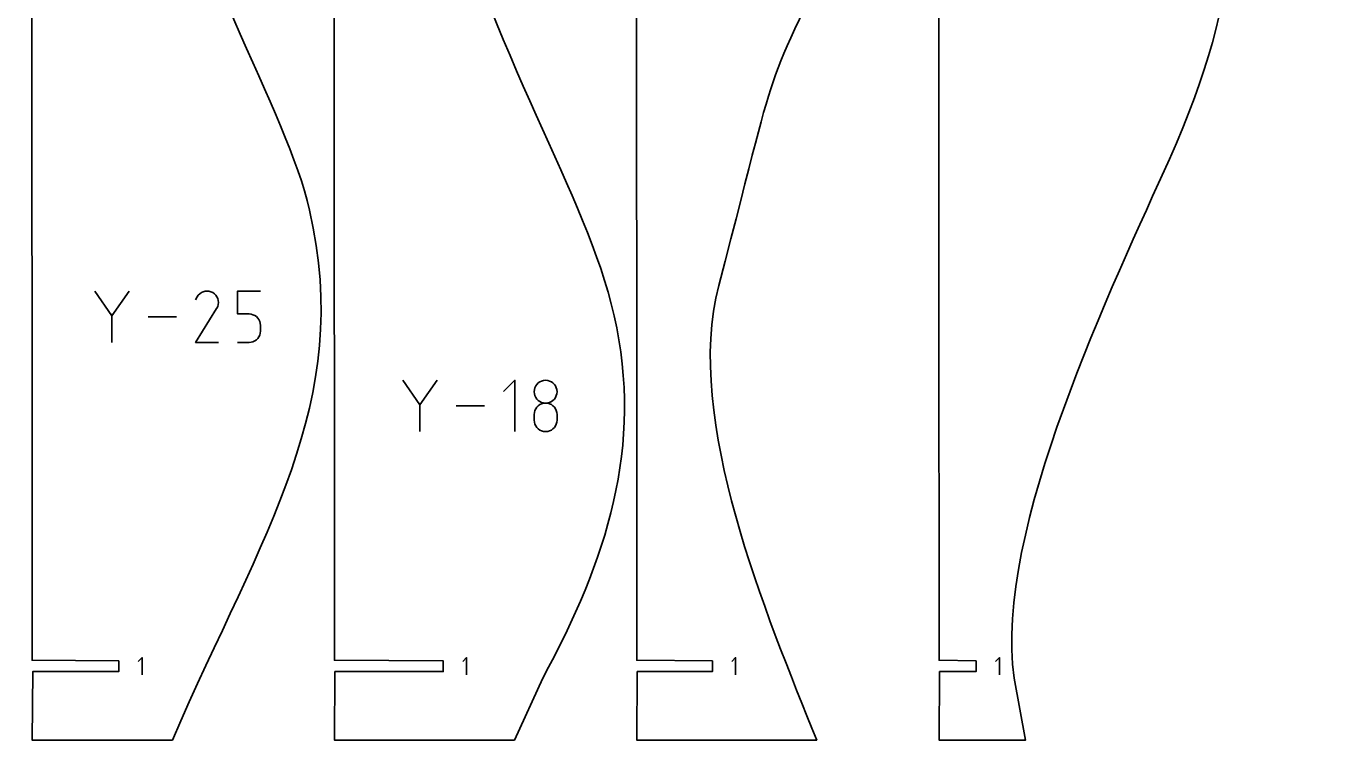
# Model space of a CAD drawing. Header units: centimetres. Extents: x -100 to 52, y -49 to 45.
# Drawn here: x -38.65 to -2.22, y -49.43 to -29.38 of the extents above; entities that cross this region are included whole.
import ezdxf

# ---------------------------------------------------------------- set-up
doc = ezdxf.new("R2010")
doc.units = ezdxf.units.CM
doc.header["$MEASUREMENT"] = 0
doc.layers.add('layer 1', color=7, linetype='Continuous')

msp = doc.modelspace()

# ---------------------------------------------------------------- linework, layer by layer
at = {"layer": 'layer 1', "color": 250, "lineweight": 35}
for points, knots in [([(-46.97251, -33.68305), (-46.97251, -33.68305), (-46.97252, -47.19137), (-46.97252, -47.19137), (-46.97252, -47.19137), (-46.97252, -47.19137), (-44.27673, -47.20637), (-44.27673, -47.20637), (-44.27673, -47.20637), (-44.27673, -47.20637), (-44.27673, -47.50637), (-44.27673, -47.50637), (-44.27673, -47.50637), (-44.27673, -47.50637), (-46.95752, -47.50637), (-46.95752, -47.50637), (-46.95752, -47.50637), (-46.95752, -47.50637), (-46.97253, -49.42971), (-46.97253, -49.42971), (-46.97253, -49.42971), (-46.97253, -49.42971), (-40.61909, -49.42972), (-40.61909, -49.42972), (-40.61909, -49.42972), (-42.99628, -45.0543), (-45.83332, -38.14556), (-44.51097, -33.18594), (-44.51097, -33.18594), (-42.70137, -26.39884), (-43.3204, -28.61647), (-40.50221, -22.38732), (-40.50221, -22.38732), (-37.73853, -16.27867), (-38.67377, -14.53094), (-40.49399, -9.40449), (-40.49399, -9.40449), (-41.5601, -9.33442), (-45.30169, -9.40054), (-46.97252, -9.40054), (-46.97252, -9.40054), (-46.97252, -9.40054), (-46.97251, -11.4062), (-46.97251, -11.4062), (-46.97251, -11.4062), (-46.97251, -11.4062), (-43.27858, -11.4212), (-43.27858, -11.4212), (-43.27858, -11.4212), (-43.27858, -11.4212), (-43.27858, -11.7212), (-43.27858, -11.7212), (-43.27858, -11.7212), (-43.27858, -11.7212), (-46.95751, -11.7212), (-46.95751, -11.7212), (-46.95751, -11.7212), (-46.97998, -19.04242), (-46.97251, -26.36179), (-46.97251, -33.68305)], [0, 0, 0, 0, 0.0625, 0.0625, 0.0625, 0.0625, 0.125, 0.125, 0.125, 0.125, 0.1875, 0.1875, 0.1875, 0.1875, 0.25, 0.25, 0.25, 0.25, 0.3125, 0.3125, 0.3125, 0.3125, 0.375, 0.375, 0.375, 0.375, 0.4375, 0.4375, 0.4375, 0.4375, 0.5, 0.5, 0.5, 0.5, 0.5625, 0.5625, 0.5625, 0.5625, 0.625, 0.625, 0.625, 0.625, 0.6875, 0.6875, 0.6875, 0.6875, 0.75, 0.75, 0.75, 0.75, 0.8125, 0.8125, 0.8125, 0.8125, 0.875, 0.875, 0.875, 0.875, 1, 1, 1, 1]), ([(-37.4695, -49.4297), (-37.4695, -49.4297), (-34.54149, -49.42946), (-34.54149, -49.42946), (-34.54149, -49.42946), (-32.00404, -43.59257), (-29.44385, -39.98871), (-30.68719, -34.54981), (-30.68719, -34.54981), (-31.32018, -31.78086), (-34.02333, -27.58252), (-35.81053, -21.00311), (-35.81053, -21.00311), (-37.0928, -16.28254), (-36.02768, -14.19826), (-34.65406, -9.57054), (-34.65406, -9.57054), (-34.65406, -9.57054), (-34.62388, -9.40048), (-34.62388, -9.40048), (-34.62388, -9.40048), (-34.62388, -9.40048), (-38.48029, -9.40051), (-38.48029, -9.40051), (-38.48029, -9.40051), (-38.48029, -9.40051), (-38.48028, -11.40618), (-38.48028, -11.40618), (-38.48028, -11.40618), (-38.48028, -11.40618), (-36.86356, -11.42118), (-36.86356, -11.42118), (-36.86356, -11.42118), (-36.86356, -11.42118), (-36.86356, -11.72118), (-36.86356, -11.72118), (-36.86356, -11.72118), (-36.86356, -11.72118), (-38.46528, -11.72118), (-38.46528, -11.72118), (-38.46528, -11.72118), (-38.50153, -23.53846), (-38.48027, -35.37221), (-38.48029, -47.19135), (-38.48029, -47.19135), (-38.48029, -47.19135), (-36.04575, -47.20635), (-36.04575, -47.20635), (-36.04575, -47.20635), (-36.04575, -47.20635), (-36.04575, -47.50635), (-36.04575, -47.50635), (-36.04575, -47.50635), (-36.04575, -47.50635), (-38.46529, -47.50635), (-38.46529, -47.50635), (-38.46529, -47.50635), (-38.46529, -47.50635), (-38.4803, -49.4297), (-38.4803, -49.4297), (-38.4803, -49.4297), (-38.4803, -49.4297), (-37.4695, -49.4297), (-37.4695, -49.4297)], [0, 0, 0, 0, 0.05882353, 0.05882353, 0.05882353, 0.05882353, 0.11764706, 0.11764706, 0.11764706, 0.11764706, 0.17647059, 0.17647059, 0.17647059, 0.17647059, 0.23529412, 0.23529412, 0.23529412, 0.23529412, 0.29411765, 0.29411765, 0.29411765, 0.29411765, 0.35294118, 0.35294118, 0.35294118, 0.35294118, 0.41176471, 0.41176471, 0.41176471, 0.41176471, 0.47058824, 0.47058824, 0.47058824, 0.47058824, 0.52941176, 0.52941176, 0.52941176, 0.52941176, 0.58823529, 0.58823529, 0.58823529, 0.58823529, 0.64705882, 0.64705882, 0.64705882, 0.64705882, 0.70588235, 0.70588235, 0.70588235, 0.70588235, 0.76470588, 0.76470588, 0.76470588, 0.76470588, 0.82352941, 0.82352941, 0.82352941, 0.82352941, 0.88235294, 0.88235294, 0.88235294, 0.88235294, 1, 1, 1, 1]), ([(-24.13662, -47.68926), (-22.34251, -44.39779), (-21.29447, -41.16582), (-22.13135, -37.51587), (-22.13135, -37.51587), (-22.93789, -33.99822), (-25.44959, -30.56522), (-27.26744, -23.90379), (-27.26744, -23.90379), (-28.36561, -19.87958), (-27.96541, -18.39204), (-26.82126, -14.33683), (-26.82126, -14.33683), (-26.11019, -11.8166), (-25.92911, -11.67033), (-25.02457, -9.40047), (-25.02457, -9.40047), (-25.02457, -9.40047), (-29.98754, -9.40052), (-29.98754, -9.40052), (-29.98754, -9.40052), (-29.98754, -9.40052), (-29.98809, -11.40619), (-29.98809, -11.40619), (-29.98809, -11.40619), (-29.98809, -11.40619), (-27.92709, -11.42119), (-27.92709, -11.42119), (-27.92709, -11.42119), (-27.92709, -11.42119), (-27.92709, -11.72119), (-27.92709, -11.72119), (-27.92709, -11.72119), (-27.92709, -11.72119), (-29.97309, -11.72119), (-29.97309, -11.72119), (-29.97309, -11.72119), (-30.00931, -23.53848), (-29.98807, -35.37221), (-29.98809, -47.19135), (-29.98809, -47.19135), (-29.98809, -47.19135), (-26.93232, -47.20635), (-26.93232, -47.20635), (-26.93232, -47.20635), (-26.93232, -47.20635), (-26.93232, -47.50635), (-26.93232, -47.50635), (-26.93232, -47.50635), (-26.93232, -47.50635), (-29.97309, -47.50635), (-29.97309, -47.50635), (-29.97309, -47.50635), (-29.97309, -47.50635), (-29.98809, -49.42971), (-29.98809, -49.42971), (-29.98809, -49.42971), (-29.98809, -49.42971), (-24.93299, -49.42971), (-24.93299, -49.42971), (-24.93299, -49.42971), (-24.93299, -49.42971), (-24.13662, -47.68926), (-24.13662, -47.68926)], [0, 0, 0, 0, 0.05882353, 0.05882353, 0.05882353, 0.05882353, 0.11764706, 0.11764706, 0.11764706, 0.11764706, 0.17647059, 0.17647059, 0.17647059, 0.17647059, 0.23529412, 0.23529412, 0.23529412, 0.23529412, 0.29411765, 0.29411765, 0.29411765, 0.29411765, 0.35294118, 0.35294118, 0.35294118, 0.35294118, 0.41176471, 0.41176471, 0.41176471, 0.41176471, 0.47058824, 0.47058824, 0.47058824, 0.47058824, 0.52941176, 0.52941176, 0.52941176, 0.52941176, 0.58823529, 0.58823529, 0.58823529, 0.58823529, 0.64705882, 0.64705882, 0.64705882, 0.64705882, 0.70588235, 0.70588235, 0.70588235, 0.70588235, 0.76470588, 0.76470588, 0.76470588, 0.76470588, 0.82352941, 0.82352941, 0.82352941, 0.82352941, 0.88235294, 0.88235294, 0.88235294, 0.88235294, 1, 1, 1, 1]), ([(-21.49588, -42.21693), (-21.49588, -42.21693), (-21.49589, -47.19136), (-21.49589, -47.19136), (-21.49589, -47.19136), (-21.49589, -47.19136), (-19.37019, -47.20636), (-19.37019, -47.20636), (-19.37019, -47.20636), (-19.37019, -47.20636), (-19.37019, -47.50636), (-19.37019, -47.50636), (-19.37019, -47.50636), (-19.37019, -47.50636), (-21.48089, -47.50636), (-21.48089, -47.50636), (-21.48089, -47.50636), (-21.48089, -47.50636), (-21.49589, -49.42972), (-21.49589, -49.42972), (-21.49589, -49.42972), (-21.49589, -49.42972), (-16.44078, -49.42971), (-16.44078, -49.42971), (-16.44078, -49.42971), (-17.84789, -45.92384), (-20.18215, -40.43414), (-19.19208, -36.66673), (-19.19208, -36.66673), (-17.19054, -29.05045), (-18.32645, -32.37485), (-15.02472, -25.07084), (-15.02472, -25.07084), (-12.15916, -18.73171), (-13.15157, -15.56762), (-16.347, -9.40049), (-16.347, -9.40049), (-16.347, -9.40049), (-21.49589, -9.40053), (-21.49589, -9.40053), (-21.49589, -9.40053), (-21.49589, -9.40053), (-21.49589, -11.40619), (-21.49589, -11.40619), (-21.49589, -11.40619), (-21.49589, -11.40619), (-18.35797, -11.42119), (-18.35797, -11.42119), (-18.35797, -11.42119), (-18.35797, -11.42119), (-18.35797, -11.72119), (-18.35797, -11.72119), (-18.35797, -11.72119), (-18.35797, -11.72119), (-21.48089, -11.72119), (-21.48089, -11.72119), (-21.48089, -11.72119), (-21.51205, -21.88293), (-21.49588, -32.05421), (-21.49588, -42.21693)], [0, 0, 0, 0, 0.0625, 0.0625, 0.0625, 0.0625, 0.125, 0.125, 0.125, 0.125, 0.1875, 0.1875, 0.1875, 0.1875, 0.25, 0.25, 0.25, 0.25, 0.3125, 0.3125, 0.3125, 0.3125, 0.375, 0.375, 0.375, 0.375, 0.4375, 0.4375, 0.4375, 0.4375, 0.5, 0.5, 0.5, 0.5, 0.5625, 0.5625, 0.5625, 0.5625, 0.625, 0.625, 0.625, 0.625, 0.6875, 0.6875, 0.6875, 0.6875, 0.75, 0.75, 0.75, 0.75, 0.8125, 0.8125, 0.8125, 0.8125, 0.875, 0.875, 0.875, 0.875, 1, 1, 1, 1]), ([(-10.89145, -47.68926), (-11.51258, -43.60553), (-8.03931, -36.49892), (-6.53284, -33.1214), (-6.53284, -33.1214), (-2.21573, -23.44236), (-7.11067, -22.1584), (-10.3996, -9.98059), (-10.3996, -9.98059), (-10.45217, -9.78595), (-10.4042, -9.71659), (-10.52526, -9.40052), (-10.52526, -9.40052), (-10.52526, -9.40052), (-13.0037, -9.40056), (-13.0037, -9.40056), (-13.0037, -9.40056), (-13.0037, -9.40056), (-13.00369, -11.40619), (-13.00369, -11.40619), (-13.00369, -11.40619), (-13.00369, -11.40619), (-11.48609, -11.42119), (-11.48609, -11.42119), (-11.48609, -11.42119), (-11.48609, -11.42119), (-11.48609, -11.72119), (-11.48609, -11.72119), (-11.48609, -11.72119), (-11.48609, -11.72119), (-12.98869, -11.72119), (-12.98869, -11.72119), (-12.98869, -11.72119), (-13.02489, -23.53849), (-13.00362, -35.37221), (-13.00369, -47.19136), (-13.00369, -47.19136), (-13.00369, -47.19136), (-11.96148, -47.20636), (-11.96148, -47.20636), (-11.96148, -47.20636), (-11.96148, -47.20636), (-11.96148, -47.50636), (-11.96148, -47.50636), (-11.96148, -47.50636), (-11.96148, -47.50636), (-12.98869, -47.50636), (-12.98869, -47.50636), (-12.98869, -47.50636), (-12.98869, -47.50636), (-13.0037, -49.42969), (-13.0037, -49.42969), (-13.0037, -49.42969), (-13.0037, -49.42969), (-10.57145, -49.42972), (-10.57145, -49.42972), (-10.57145, -49.42972), (-10.57145, -49.42972), (-10.89145, -47.68926), (-10.89145, -47.68926)], [0, 0, 0, 0, 0.0625, 0.0625, 0.0625, 0.0625, 0.125, 0.125, 0.125, 0.125, 0.1875, 0.1875, 0.1875, 0.1875, 0.25, 0.25, 0.25, 0.25, 0.3125, 0.3125, 0.3125, 0.3125, 0.375, 0.375, 0.375, 0.375, 0.4375, 0.4375, 0.4375, 0.4375, 0.5, 0.5, 0.5, 0.5, 0.5625, 0.5625, 0.5625, 0.5625, 0.625, 0.625, 0.625, 0.625, 0.6875, 0.6875, 0.6875, 0.6875, 0.75, 0.75, 0.75, 0.75, 0.8125, 0.8125, 0.8125, 0.8125, 0.875, 0.875, 0.875, 0.875, 1, 1, 1, 1]), ([(-35.75735, -36.82621), (-35.75735, -36.82621), (-36.23799, -37.52141), (-36.23799, -37.52141), (-36.23799, -37.52141), (-36.23799, -37.52141), (-36.71872, -36.82621), (-36.71872, -36.82621)], [0, 0, 0, 0, 0.33333333, 0.33333333, 0.33333333, 0.33333333, 1, 1, 1, 1]), ([(-33.2482, -38.26746), (-33.2482, -38.26746), (-33.88827, -38.26746), (-33.88827, -38.26746), (-33.88827, -38.26746), (-33.88827, -38.26746), (-33.29683, -37.31531), (-33.29683, -37.31531), (-33.29683, -37.31531), (-33.29683, -37.31531), (-33.29612, -37.31443), (-33.29612, -37.31443), (-33.29612, -37.31443), (-33.29612, -37.31443), (-33.29544, -37.31355), (-33.29544, -37.31355), (-33.29544, -37.31355), (-33.29544, -37.31355), (-33.29479, -37.31265), (-33.29479, -37.31265), (-33.29479, -37.31265), (-33.29479, -37.31265), (-33.29416, -37.31173), (-33.29416, -37.31173), (-33.29416, -37.31173), (-33.29416, -37.31173), (-33.29354, -37.31079), (-33.29354, -37.31079), (-33.29354, -37.31079), (-33.29354, -37.31079), (-33.29293, -37.3098), (-33.29293, -37.3098), (-33.29293, -37.3098), (-33.29293, -37.3098), (-33.29233, -37.30877), (-33.29233, -37.30877), (-33.29233, -37.30877), (-33.29233, -37.30877), (-33.29173, -37.30768), (-33.29173, -37.30768), (-33.29173, -37.30768), (-33.29173, -37.30768), (-33.29113, -37.30654), (-33.29113, -37.30654), (-33.29113, -37.30654), (-33.29113, -37.30654), (-33.26671, -37.25411), (-33.26671, -37.25411), (-33.26671, -37.25411), (-33.26671, -37.25411), (-33.25245, -37.19976), (-33.25245, -37.19976), (-33.25245, -37.19976), (-33.25245, -37.19976), (-33.24799, -37.14472), (-33.24799, -37.14472), (-33.24799, -37.14472), (-33.24799, -37.14472), (-33.25298, -37.09021), (-33.25298, -37.09021), (-33.25298, -37.09021), (-33.25298, -37.09021), (-33.26708, -37.03747), (-33.26708, -37.03747), (-33.26708, -37.03747), (-33.26708, -37.03747), (-33.28993, -36.98773), (-33.28993, -36.98773), (-33.28993, -36.98773), (-33.28993, -36.98773), (-33.3212, -36.94221), (-33.3212, -36.94221), (-33.3212, -36.94221), (-33.3212, -36.94221), (-33.36052, -36.90214), (-33.36052, -36.90214), (-33.36052, -36.90214), (-33.36052, -36.90214), (-33.40754, -36.86874), (-33.40754, -36.86874), (-33.40754, -36.86874), (-33.40754, -36.86874), (-33.46012, -36.84467), (-33.46012, -36.84467), (-33.46012, -36.84467), (-33.46012, -36.84467), (-33.51456, -36.83062), (-33.51456, -36.83062), (-33.51456, -36.83062), (-33.51456, -36.83062), (-33.56963, -36.82629), (-33.56963, -36.82629), (-33.56963, -36.82629), (-33.56963, -36.82629), (-33.62413, -36.83135), (-33.62413, -36.83135), (-33.62413, -36.83135), (-33.62413, -36.83135), (-33.67683, -36.84549), (-33.67683, -36.84549), (-33.67683, -36.84549), (-33.67683, -36.84549), (-33.72652, -36.86839), (-33.72652, -36.86839), (-33.72652, -36.86839), (-33.72652, -36.86839), (-33.77198, -36.89974), (-33.77198, -36.89974), (-33.77198, -36.89974), (-33.77198, -36.89974), (-33.81199, -36.93921), (-33.81199, -36.93921), (-33.81199, -36.93921), (-33.81199, -36.93921), (-33.84534, -36.98651), (-33.84534, -36.98651), (-33.84534, -36.98651), (-33.84534, -36.98651), (-33.88737, -37.06713), (-33.88737, -37.06713)], [0, 0, 0, 0, 0.03225806, 0.03225806, 0.03225806, 0.03225806, 0.06451613, 0.06451613, 0.06451613, 0.06451613, 0.09677419, 0.09677419, 0.09677419, 0.09677419, 0.12903226, 0.12903226, 0.12903226, 0.12903226, 0.16129032, 0.16129032, 0.16129032, 0.16129032, 0.19354839, 0.19354839, 0.19354839, 0.19354839, 0.22580645, 0.22580645, 0.22580645, 0.22580645, 0.25806452, 0.25806452, 0.25806452, 0.25806452, 0.29032258, 0.29032258, 0.29032258, 0.29032258, 0.32258065, 0.32258065, 0.32258065, 0.32258065, 0.35483871, 0.35483871, 0.35483871, 0.35483871, 0.38709677, 0.38709677, 0.38709677, 0.38709677, 0.41935484, 0.41935484, 0.41935484, 0.41935484, 0.4516129, 0.4516129, 0.4516129, 0.4516129, 0.48387097, 0.48387097, 0.48387097, 0.48387097, 0.51612903, 0.51612903, 0.51612903, 0.51612903, 0.5483871, 0.5483871, 0.5483871, 0.5483871, 0.58064516, 0.58064516, 0.58064516, 0.58064516, 0.61290323, 0.61290323, 0.61290323, 0.61290323, 0.64516129, 0.64516129, 0.64516129, 0.64516129, 0.67741935, 0.67741935, 0.67741935, 0.67741935, 0.70967742, 0.70967742, 0.70967742, 0.70967742, 0.74193548, 0.74193548, 0.74193548, 0.74193548, 0.77419355, 0.77419355, 0.77419355, 0.77419355, 0.80645161, 0.80645161, 0.80645161, 0.80645161, 0.83870968, 0.83870968, 0.83870968, 0.83870968, 0.87096774, 0.87096774, 0.87096774, 0.87096774, 0.90322581, 0.90322581, 0.90322581, 0.90322581, 0.93548387, 0.93548387, 0.93548387, 0.93548387, 1, 1, 1, 1]), ([(-32.70765, -38.26745), (-32.70765, -38.26745), (-32.38761, -38.26745), (-32.38761, -38.26745), (-32.38761, -38.26745), (-32.38761, -38.26745), (-32.33017, -38.26228), (-32.33017, -38.26228), (-32.33017, -38.26228), (-32.33017, -38.26228), (-32.27607, -38.24739), (-32.27607, -38.24739), (-32.27607, -38.24739), (-32.27607, -38.24739), (-32.22623, -38.22369), (-32.22623, -38.22369), (-32.22623, -38.22369), (-32.22623, -38.22369), (-32.18155, -38.19207), (-32.18155, -38.19207), (-32.18155, -38.19207), (-32.18155, -38.19207), (-32.14295, -38.15345), (-32.14295, -38.15345), (-32.14295, -38.15345), (-32.14295, -38.15345), (-32.11134, -38.10873), (-32.11134, -38.10873), (-32.11134, -38.10873), (-32.11134, -38.10873), (-32.08764, -38.05882), (-32.08764, -38.05882), (-32.08764, -38.05882), (-32.08764, -38.05882), (-32.07274, -38.00462), (-32.07274, -38.00462), (-32.07274, -38.00462), (-32.07274, -38.00462), (-32.06758, -37.94705), (-32.06758, -37.94705), (-32.06758, -37.94705), (-32.06758, -37.94705), (-32.06758, -37.78762), (-32.06758, -37.78762), (-32.06758, -37.78762), (-32.06758, -37.78762), (-32.07274, -37.73008), (-32.07274, -37.73008), (-32.07274, -37.73008), (-32.07274, -37.73008), (-32.08763, -37.67596), (-32.08763, -37.67596), (-32.08763, -37.67596), (-32.08763, -37.67596), (-32.11132, -37.62616), (-32.11132, -37.62616), (-32.11132, -37.62616), (-32.11132, -37.62616), (-32.14292, -37.58157), (-32.14292, -37.58157), (-32.14292, -37.58157), (-32.14292, -37.58157), (-32.18151, -37.54308), (-32.18151, -37.54308), (-32.18151, -37.54308), (-32.18151, -37.54308), (-32.22619, -37.51159), (-32.22619, -37.51159), (-32.22619, -37.51159), (-32.22619, -37.51159), (-32.27604, -37.48799), (-32.27604, -37.48799), (-32.27604, -37.48799), (-32.27604, -37.48799), (-32.33015, -37.47318), (-32.33015, -37.47318), (-32.33015, -37.47318), (-32.33015, -37.47318), (-32.38761, -37.46804), (-32.38761, -37.46804), (-32.38761, -37.46804), (-32.38761, -37.46804), (-32.70765, -37.46804), (-32.70765, -37.46804), (-32.70765, -37.46804), (-32.70765, -37.46804), (-32.70765, -36.82625), (-32.70765, -36.82625), (-32.70765, -36.82625), (-32.70765, -36.82625), (-32.06758, -36.82625), (-32.06758, -36.82625)], [0, 0, 0, 0, 0.04166667, 0.04166667, 0.04166667, 0.04166667, 0.08333333, 0.08333333, 0.08333333, 0.08333333, 0.125, 0.125, 0.125, 0.125, 0.16666667, 0.16666667, 0.16666667, 0.16666667, 0.20833333, 0.20833333, 0.20833333, 0.20833333, 0.25, 0.25, 0.25, 0.25, 0.29166667, 0.29166667, 0.29166667, 0.29166667, 0.33333333, 0.33333333, 0.33333333, 0.33333333, 0.375, 0.375, 0.375, 0.375, 0.41666667, 0.41666667, 0.41666667, 0.41666667, 0.45833333, 0.45833333, 0.45833333, 0.45833333, 0.5, 0.5, 0.5, 0.5, 0.54166667, 0.54166667, 0.54166667, 0.54166667, 0.58333333, 0.58333333, 0.58333333, 0.58333333, 0.625, 0.625, 0.625, 0.625, 0.66666667, 0.66666667, 0.66666667, 0.66666667, 0.70833333, 0.70833333, 0.70833333, 0.70833333, 0.75, 0.75, 0.75, 0.75, 0.79166667, 0.79166667, 0.79166667, 0.79166667, 0.83333333, 0.83333333, 0.83333333, 0.83333333, 0.875, 0.875, 0.875, 0.875, 0.91666667, 0.91666667, 0.91666667, 0.91666667, 1, 1, 1, 1]), ([(-27.1052, -39.32828), (-27.1052, -39.32828), (-27.58584, -40.02348), (-27.58584, -40.02348), (-27.58584, -40.02348), (-27.58584, -40.02348), (-28.06657, -39.32828), (-28.06657, -39.32828)], [0, 0, 0, 0, 0.33333333, 0.33333333, 0.33333333, 0.33333333, 1, 1, 1, 1]), ([(-24.91579, -40.76952), (-24.91579, -40.76952), (-24.91579, -39.32833), (-24.91579, -39.32833), (-24.91579, -39.32833), (-24.91579, -39.32833), (-25.23619, -39.64881), (-25.23619, -39.64881)], [0, 0, 0, 0, 0.33333333, 0.33333333, 0.33333333, 0.33333333, 1, 1, 1, 1]), ([(-23.73532, -39.64967), (-23.73532, -39.64967), (-23.74048, -39.59237), (-23.74048, -39.59237), (-23.74048, -39.59237), (-23.74048, -39.59237), (-23.75537, -39.53837), (-23.75537, -39.53837), (-23.75537, -39.53837), (-23.75537, -39.53837), (-23.77906, -39.48861), (-23.77906, -39.48861), (-23.77906, -39.48861), (-23.77906, -39.48861), (-23.81066, -39.44399), (-23.81066, -39.44399), (-23.81066, -39.44399), (-23.81066, -39.44399), (-23.84926, -39.40543), (-23.84926, -39.40543), (-23.84926, -39.40543), (-23.84926, -39.40543), (-23.89393, -39.37384), (-23.89393, -39.37384), (-23.89393, -39.37384), (-23.89393, -39.37384), (-23.94378, -39.35015), (-23.94378, -39.35015), (-23.94378, -39.35015), (-23.94378, -39.35015), (-23.99789, -39.33526), (-23.99789, -39.33526), (-23.99789, -39.33526), (-23.99789, -39.33526), (-24.05535, -39.33009), (-24.05535, -39.33009), (-24.05535, -39.33009), (-24.05535, -39.33009), (-24.11282, -39.33526), (-24.11282, -39.33526), (-24.11282, -39.33526), (-24.11282, -39.33526), (-24.16693, -39.35015), (-24.16693, -39.35015), (-24.16693, -39.35015), (-24.16693, -39.35015), (-24.21677, -39.37384), (-24.21677, -39.37384), (-24.21677, -39.37384), (-24.21677, -39.37384), (-24.26145, -39.40543), (-24.26145, -39.40543), (-24.26145, -39.40543), (-24.26145, -39.40543), (-24.30004, -39.44399), (-24.30004, -39.44399), (-24.30004, -39.44399), (-24.30004, -39.44399), (-24.33164, -39.48861), (-24.33164, -39.48861), (-24.33164, -39.48861), (-24.33164, -39.48861), (-24.35534, -39.53837), (-24.35534, -39.53837), (-24.35534, -39.53837), (-24.35534, -39.53837), (-24.37022, -39.59237), (-24.37022, -39.59237), (-24.37022, -39.59237), (-24.37022, -39.59237), (-24.37539, -39.64967), (-24.37539, -39.64967), (-24.37539, -39.64967), (-24.37539, -39.64967), (-24.37022, -39.70725), (-24.37022, -39.70725), (-24.37022, -39.70725), (-24.37022, -39.70725), (-24.35533, -39.76145), (-24.35533, -39.76145), (-24.35533, -39.76145), (-24.35533, -39.76145), (-24.33162, -39.81137), (-24.33162, -39.81137), (-24.33162, -39.81137), (-24.33162, -39.81137), (-24.30001, -39.85611), (-24.30001, -39.85611), (-24.30001, -39.85611), (-24.30001, -39.85611), (-24.26141, -39.89474), (-24.26141, -39.89474), (-24.26141, -39.89474), (-24.26141, -39.89474), (-24.21673, -39.92638), (-24.21673, -39.92638), (-24.21673, -39.92638), (-24.21673, -39.92638), (-24.16689, -39.9501), (-24.16689, -39.9501), (-24.16689, -39.9501), (-24.16689, -39.9501), (-24.11279, -39.96499), (-24.11279, -39.96499), (-24.11279, -39.96499), (-24.11279, -39.96499), (-24.05535, -39.97016), (-24.05535, -39.97016), (-24.05535, -39.97016), (-24.05535, -39.97016), (-23.99791, -39.96499), (-23.99791, -39.96499), (-23.99791, -39.96499), (-23.99791, -39.96499), (-23.94381, -39.9501), (-23.94381, -39.9501), (-23.94381, -39.9501), (-23.94381, -39.9501), (-23.89397, -39.92638), (-23.89397, -39.92638), (-23.89397, -39.92638), (-23.89397, -39.92638), (-23.84929, -39.89474), (-23.84929, -39.89474), (-23.84929, -39.89474), (-23.84929, -39.89474), (-23.81069, -39.85611), (-23.81069, -39.85611), (-23.81069, -39.85611), (-23.81069, -39.85611), (-23.77908, -39.81137), (-23.77908, -39.81137), (-23.77908, -39.81137), (-23.77908, -39.81137), (-23.75538, -39.76145), (-23.75538, -39.76145), (-23.75538, -39.76145), (-23.75538, -39.76145), (-23.74048, -39.70725), (-23.74048, -39.70725), (-23.74048, -39.70725), (-23.74048, -39.70725), (-23.73532, -39.64967), (-23.73532, -39.64967)], [0, 0, 0, 0, 0.02702703, 0.02702703, 0.02702703, 0.02702703, 0.05405405, 0.05405405, 0.05405405, 0.05405405, 0.08108108, 0.08108108, 0.08108108, 0.08108108, 0.10810811, 0.10810811, 0.10810811, 0.10810811, 0.13513514, 0.13513514, 0.13513514, 0.13513514, 0.16216216, 0.16216216, 0.16216216, 0.16216216, 0.18918919, 0.18918919, 0.18918919, 0.18918919, 0.21621622, 0.21621622, 0.21621622, 0.21621622, 0.24324324, 0.24324324, 0.24324324, 0.24324324, 0.27027027, 0.27027027, 0.27027027, 0.27027027, 0.2972973, 0.2972973, 0.2972973, 0.2972973, 0.32432432, 0.32432432, 0.32432432, 0.32432432, 0.35135135, 0.35135135, 0.35135135, 0.35135135, 0.37837838, 0.37837838, 0.37837838, 0.37837838, 0.40540541, 0.40540541, 0.40540541, 0.40540541, 0.43243243, 0.43243243, 0.43243243, 0.43243243, 0.45945946, 0.45945946, 0.45945946, 0.45945946, 0.48648649, 0.48648649, 0.48648649, 0.48648649, 0.51351351, 0.51351351, 0.51351351, 0.51351351, 0.54054054, 0.54054054, 0.54054054, 0.54054054, 0.56756757, 0.56756757, 0.56756757, 0.56756757, 0.59459459, 0.59459459, 0.59459459, 0.59459459, 0.62162162, 0.62162162, 0.62162162, 0.62162162, 0.64864865, 0.64864865, 0.64864865, 0.64864865, 0.67567568, 0.67567568, 0.67567568, 0.67567568, 0.7027027, 0.7027027, 0.7027027, 0.7027027, 0.72972973, 0.72972973, 0.72972973, 0.72972973, 0.75675676, 0.75675676, 0.75675676, 0.75675676, 0.78378378, 0.78378378, 0.78378378, 0.78378378, 0.81081081, 0.81081081, 0.81081081, 0.81081081, 0.83783784, 0.83783784, 0.83783784, 0.83783784, 0.86486486, 0.86486486, 0.86486486, 0.86486486, 0.89189189, 0.89189189, 0.89189189, 0.89189189, 0.91891892, 0.91891892, 0.91891892, 0.91891892, 0.94594595, 0.94594595, 0.94594595, 0.94594595, 1, 1, 1, 1]), ([(-24.37539, -40.44999), (-24.37539, -40.44999), (-24.37022, -40.50753), (-24.37022, -40.50753), (-24.37022, -40.50753), (-24.37022, -40.50753), (-24.35533, -40.56165), (-24.35533, -40.56165), (-24.35533, -40.56165), (-24.35533, -40.56165), (-24.33162, -40.61145), (-24.33162, -40.61145), (-24.33162, -40.61145), (-24.33162, -40.61145), (-24.30001, -40.65604), (-24.30001, -40.65604), (-24.30001, -40.65604), (-24.30001, -40.65604), (-24.26141, -40.69453), (-24.26141, -40.69453), (-24.26141, -40.69453), (-24.26141, -40.69453), (-24.21673, -40.72602), (-24.21673, -40.72602), (-24.21673, -40.72602), (-24.21673, -40.72602), (-24.16689, -40.74962), (-24.16689, -40.74962), (-24.16689, -40.74962), (-24.16689, -40.74962), (-24.11279, -40.76443), (-24.11279, -40.76443), (-24.11279, -40.76443), (-24.11279, -40.76443), (-24.05535, -40.76957), (-24.05535, -40.76957), (-24.05535, -40.76957), (-24.05535, -40.76957), (-23.99791, -40.76443), (-23.99791, -40.76443), (-23.99791, -40.76443), (-23.99791, -40.76443), (-23.94381, -40.74962), (-23.94381, -40.74962), (-23.94381, -40.74962), (-23.94381, -40.74962), (-23.89397, -40.72602), (-23.89397, -40.72602), (-23.89397, -40.72602), (-23.89397, -40.72602), (-23.84929, -40.69453), (-23.84929, -40.69453), (-23.84929, -40.69453), (-23.84929, -40.69453), (-23.81069, -40.65604), (-23.81069, -40.65604), (-23.81069, -40.65604), (-23.81069, -40.65604), (-23.77908, -40.61145), (-23.77908, -40.61145), (-23.77908, -40.61145), (-23.77908, -40.61145), (-23.75538, -40.56165), (-23.75538, -40.56165), (-23.75538, -40.56165), (-23.75538, -40.56165), (-23.74048, -40.50753), (-23.74048, -40.50753), (-23.74048, -40.50753), (-23.74048, -40.50753), (-23.73532, -40.44999), (-23.73532, -40.44999), (-23.73532, -40.44999), (-23.73532, -40.44999), (-23.73532, -40.29056), (-23.73532, -40.29056), (-23.73532, -40.29056), (-23.73532, -40.29056), (-23.74048, -40.23299), (-23.74048, -40.23299), (-23.74048, -40.23299), (-23.74048, -40.23299), (-23.75537, -40.17879), (-23.75537, -40.17879), (-23.75537, -40.17879), (-23.75537, -40.17879), (-23.77906, -40.12888), (-23.77906, -40.12888), (-23.77906, -40.12888), (-23.77906, -40.12888), (-23.81066, -40.08416), (-23.81066, -40.08416), (-23.81066, -40.08416), (-23.81066, -40.08416), (-23.84926, -40.04554), (-23.84926, -40.04554), (-23.84926, -40.04554), (-23.84926, -40.04554), (-23.89393, -40.01392), (-23.89393, -40.01392), (-23.89393, -40.01392), (-23.89393, -40.01392), (-23.94378, -39.99021), (-23.94378, -39.99021), (-23.94378, -39.99021), (-23.94378, -39.99021), (-23.99789, -39.97532), (-23.99789, -39.97532), (-23.99789, -39.97532), (-23.99789, -39.97532), (-24.05535, -39.97016), (-24.05535, -39.97016), (-24.05535, -39.97016), (-24.05535, -39.97016), (-24.11282, -39.97533), (-24.11282, -39.97533), (-24.11282, -39.97533), (-24.11282, -39.97533), (-24.16693, -39.99022), (-24.16693, -39.99022), (-24.16693, -39.99022), (-24.16693, -39.99022), (-24.21677, -40.01394), (-24.21677, -40.01394), (-24.21677, -40.01394), (-24.21677, -40.01394), (-24.26145, -40.04557), (-24.26145, -40.04557), (-24.26145, -40.04557), (-24.26145, -40.04557), (-24.30004, -40.0842), (-24.30004, -40.0842), (-24.30004, -40.0842), (-24.30004, -40.0842), (-24.33164, -40.12892), (-24.33164, -40.12892), (-24.33164, -40.12892), (-24.33164, -40.12892), (-24.35534, -40.17883), (-24.35534, -40.17883), (-24.35534, -40.17883), (-24.35534, -40.17883), (-24.37022, -40.23301), (-24.37022, -40.23301), (-24.37022, -40.23301), (-24.37022, -40.23301), (-24.37539, -40.29056), (-24.37539, -40.29056), (-24.37539, -40.29056), (-24.37539, -40.29056), (-24.37539, -40.44999), (-24.37539, -40.44999)], [0, 0, 0, 0, 0.02564103, 0.02564103, 0.02564103, 0.02564103, 0.05128205, 0.05128205, 0.05128205, 0.05128205, 0.07692308, 0.07692308, 0.07692308, 0.07692308, 0.1025641, 0.1025641, 0.1025641, 0.1025641, 0.12820513, 0.12820513, 0.12820513, 0.12820513, 0.15384615, 0.15384615, 0.15384615, 0.15384615, 0.17948718, 0.17948718, 0.17948718, 0.17948718, 0.20512821, 0.20512821, 0.20512821, 0.20512821, 0.23076923, 0.23076923, 0.23076923, 0.23076923, 0.25641026, 0.25641026, 0.25641026, 0.25641026, 0.28205128, 0.28205128, 0.28205128, 0.28205128, 0.30769231, 0.30769231, 0.30769231, 0.30769231, 0.33333333, 0.33333333, 0.33333333, 0.33333333, 0.35897436, 0.35897436, 0.35897436, 0.35897436, 0.38461538, 0.38461538, 0.38461538, 0.38461538, 0.41025641, 0.41025641, 0.41025641, 0.41025641, 0.43589744, 0.43589744, 0.43589744, 0.43589744, 0.46153846, 0.46153846, 0.46153846, 0.46153846, 0.48717949, 0.48717949, 0.48717949, 0.48717949, 0.51282051, 0.51282051, 0.51282051, 0.51282051, 0.53846154, 0.53846154, 0.53846154, 0.53846154, 0.56410256, 0.56410256, 0.56410256, 0.56410256, 0.58974359, 0.58974359, 0.58974359, 0.58974359, 0.61538462, 0.61538462, 0.61538462, 0.61538462, 0.64102564, 0.64102564, 0.64102564, 0.64102564, 0.66666667, 0.66666667, 0.66666667, 0.66666667, 0.69230769, 0.69230769, 0.69230769, 0.69230769, 0.71794872, 0.71794872, 0.71794872, 0.71794872, 0.74358974, 0.74358974, 0.74358974, 0.74358974, 0.76923077, 0.76923077, 0.76923077, 0.76923077, 0.79487179, 0.79487179, 0.79487179, 0.79487179, 0.82051282, 0.82051282, 0.82051282, 0.82051282, 0.84615385, 0.84615385, 0.84615385, 0.84615385, 0.87179487, 0.87179487, 0.87179487, 0.87179487, 0.8974359, 0.8974359, 0.8974359, 0.8974359, 0.92307692, 0.92307692, 0.92307692, 0.92307692, 0.94871795, 0.94871795, 0.94871795, 0.94871795, 1, 1, 1, 1]), ([(-35.39244, -47.59635), (-35.39244, -47.59635), (-35.39244, -47.11635), (-35.39244, -47.11635), (-35.39244, -47.11635), (-35.39244, -47.11635), (-35.49915, -47.22309), (-35.49915, -47.22309)], [0, 0, 0, 0, 0.33333333, 0.33333333, 0.33333333, 0.33333333, 1, 1, 1, 1]), ([(-26.27901, -47.59635), (-26.27901, -47.59635), (-26.27901, -47.11635), (-26.27901, -47.11635), (-26.27901, -47.11635), (-26.27901, -47.11635), (-26.38572, -47.22309), (-26.38572, -47.22309)], [0, 0, 0, 0, 0.33333333, 0.33333333, 0.33333333, 0.33333333, 1, 1, 1, 1]), ([(-18.71688, -47.59636), (-18.71688, -47.59636), (-18.71688, -47.11636), (-18.71688, -47.11636), (-18.71688, -47.11636), (-18.71688, -47.11636), (-18.82359, -47.2231), (-18.82359, -47.2231)], [0, 0, 0, 0, 0.33333333, 0.33333333, 0.33333333, 0.33333333, 1, 1, 1, 1]), ([(-11.30817, -47.59636), (-11.30817, -47.59636), (-11.30817, -47.11636), (-11.30817, -47.11636), (-11.30817, -47.11636), (-11.30817, -47.11636), (-11.41488, -47.2231), (-11.41488, -47.2231)], [0, 0, 0, 0, 0.33333333, 0.33333333, 0.33333333, 0.33333333, 1, 1, 1, 1])]:
    msp.add_open_spline(points, degree=3, knots=knots, dxfattribs=at)
for points in [[(-36.23799, -37.46546), (-36.23799, -37.46546), (-36.23799, -38.26749), (-36.23799, -38.26749)], [(-34.42869, -37.54685), (-34.42869, -37.54685), (-35.21672, -37.54685), (-35.21672, -37.54685)], [(-27.58584, -39.96754), (-27.58584, -39.96754), (-27.58584, -40.76957), (-27.58584, -40.76957)], [(-25.77655, -40.04893), (-25.77655, -40.04893), (-26.56457, -40.04893), (-26.56457, -40.04893)]]:
    msp.add_open_spline(points, degree=3, dxfattribs=at)

doc.saveas('drawing.dxf')
